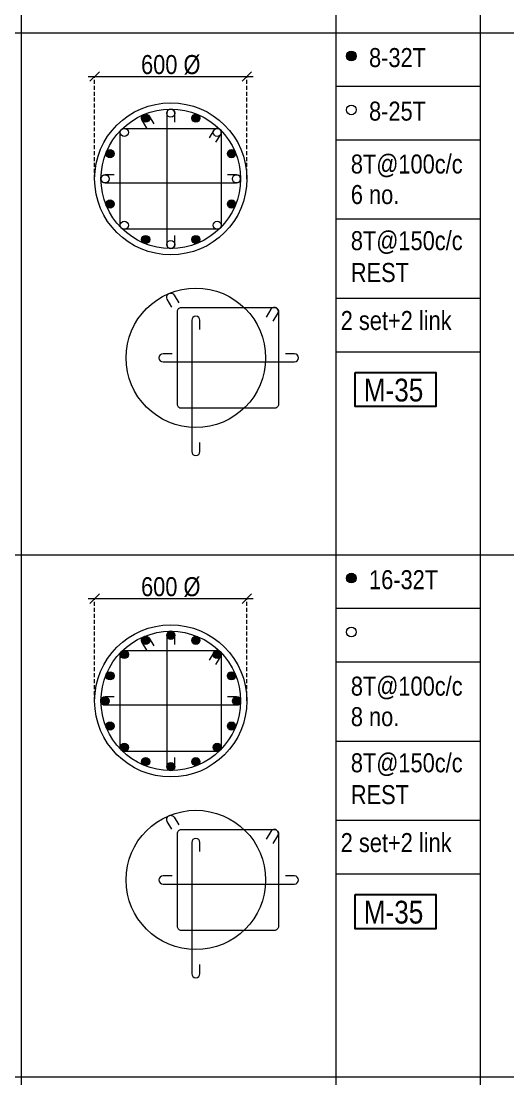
# Model space of a CAD drawing. Header units: millimetres. Extents: x 1112055 to 3390982, y -148532 to 766891.
# Drawn here: x 2164915 to 2172587, y 163087 to 179780 of the extents above; entities that cross this region are included whole.
import ezdxf
from ezdxf.enums import TextEntityAlignment as Align

# ---------------------------------------------------------------- set-up
doc = ezdxf.new("R2010")
doc.units = ezdxf.units.MM
doc.header["$PDMODE"] = 35
doc.header["$PDSIZE"] = -25
doc.linetypes.add('DASHED2', pattern=[0.375, 0.25, -0.125])
doc.linetypes.add('Hidden', pattern=[9.525, 6.35, -3.175])
for name, color, linetype, lineweight in [('B COL. SIZE DIM', 220, 'Continuous', 25), ('B COLSCH', 204, 'Continuous', 20), ('B COLUMN', 1, 'Hidden', 9), ('B STEEL', 34, 'Continuous', 15)]:
    doc.layers.add(name, color=color, linetype=linetype, lineweight=lineweight)
doc.layers.add('B TEXT', color=7, linetype='Continuous')
doc.styles.add('dim inside', font='romans.shx', dxfattribs={"width": 0.8, "height": 125})
doc.styles.add('SWINC', font='swissc.ttf')
doc.dimstyles.new('dim inside', dxfattribs={"dimtxt": 125, "dimasz": 100, "dimexe": 0, "dimexo": 0, "dimgap": 10, "dimtad": 0, "dimdec": 0, "dimzin": 0, "dimdsep": 46, "dimtxsty": 'dim inside', "dimblk": 'SMALL', "dimcen": 0.09, "dimadec": 0, "dimazin": 0, "dimtfac": 1, "dimtdec": 0, "dimtofl": 0, "dimtmove": 0, "dimatfit": 3, "dimfxl": 1, "dimtolj": 1, "dimtzin": 0, "dimarcsym": 2})

# ---------------------------------------------------------------- blocks, each defined once
blk = doc.blocks.new('_Oblique')
at = {"color": 0, "linetype": 'ByBlock', "lineweight": -2}
blk.add_line((-0.5, -0.5), (0.5, 0.5), dxfattribs=at)
blk = doc.blocks.new('*D448')
at = {"layer": 'B COL. SIZE DIM', "color": 250, "lineweight": 9, "ltscale": 250, "transparency": 16777216}
blk.add_line((2165973, 170666), (2168573, 170666), dxfattribs=at)
at = {"layer": 'B COL. SIZE DIM', "color": 250, "linetype": 'DASHED2', "lineweight": 9, "ltscale": 250, "transparency": 16777216}
for p, q in [((2166073, 169051), (2166073, 170666)), ((2168473, 169051), (2168473, 170666))]:
    blk.add_line(p, q, dxfattribs=at)
at = {"layer": 'Defpoints', "color": 0, "ltscale": 250, "transparency": 16777216}
for p in [(2168473, 170666), (2166073, 169051), (2168473, 169051)]:
    blk.add_point(p, dxfattribs=at)
at = {"layer": 'B COL. SIZE DIM', "color": 250, "lineweight": 9, "ltscale": 250, "transparency": 16777216, "xscale": 150, "yscale": 150, "zscale": 150, "rotation": 180}
blk.add_blockref('_Oblique', (2166073, 170666), dxfattribs=at)
at = {"layer": 'B COL. SIZE DIM', "color": 250, "lineweight": 9, "ltscale": 250, "transparency": 16777216, "xscale": 150, "yscale": 150, "zscale": 150}
blk.add_blockref('_Oblique', (2168473, 170666), dxfattribs=at)
at = {"layer": 'B COL. SIZE DIM', "color": 6, "ltscale": 250, "transparency": 16777216, "insert": (2167273, 170849), "char_height": 300, "attachment_point": 5, "style": 'SWINC'}
blk.add_mtext('\\A1;600 %%C', dxfattribs=at)
blk = doc.blocks.new('*D449')
at = {"layer": 'B COL. SIZE DIM', "color": 250, "lineweight": 9, "ltscale": 250, "transparency": 16777216}
blk.add_line((2165973, 178906), (2168573, 178906), dxfattribs=at)
at = {"layer": 'B COL. SIZE DIM', "color": 250, "linetype": 'DASHED2', "lineweight": 9, "ltscale": 250, "transparency": 16777216}
for p, q in [((2166073, 177291), (2166073, 178906)), ((2168473, 177291), (2168473, 178906))]:
    blk.add_line(p, q, dxfattribs=at)
at = {"layer": 'Defpoints', "color": 0, "ltscale": 250, "transparency": 16777216}
for p in [(2168473, 178906), (2166073, 177291), (2168473, 177291)]:
    blk.add_point(p, dxfattribs=at)
at = {"layer": 'B COL. SIZE DIM', "color": 250, "lineweight": 9, "ltscale": 250, "transparency": 16777216, "xscale": 150, "yscale": 150, "zscale": 150, "rotation": 180}
blk.add_blockref('_Oblique', (2166073, 178906), dxfattribs=at)
at = {"layer": 'B COL. SIZE DIM', "color": 250, "lineweight": 9, "ltscale": 250, "transparency": 16777216, "xscale": 150, "yscale": 150, "zscale": 150}
blk.add_blockref('_Oblique', (2168473, 178906), dxfattribs=at)
at = {"layer": 'B COL. SIZE DIM', "color": 6, "ltscale": 250, "transparency": 16777216, "insert": (2167273, 179089), "char_height": 300, "attachment_point": 5, "style": 'SWINC'}
blk.add_mtext('\\A1;600 %%C', dxfattribs=at)

msp = doc.modelspace()

# ---------------------------------------------------------------- hatches: boundary and pattern name
at = {"layer": 'B STEEL', "lineweight": 9, "ltscale": 0.5}
h = msp.add_hatch(color=34, dxfattribs=at)
edge = h.paths.add_edge_path()
edge.add_arc((2170120.4, 179229.5), 76.8, 0, 360)
at = {"layer": 'B STEEL', "lineweight": 30}
h = msp.add_hatch(color=34, dxfattribs=at)
edge = h.paths.add_edge_path()
edge.add_arc((2166876.7, 178248.3), 64, -180, 180, ccw=False)
h = msp.add_hatch(color=34, dxfattribs=at)
edge = h.paths.add_edge_path()
edge.add_arc((2167669.6, 178248.3), 64, 0, 360)
h = msp.add_hatch(color=34, dxfattribs=at)
edge = h.paths.add_edge_path()
edge.add_arc((2166316, 177687.6), 64, -180, 180, ccw=False)
h = msp.add_hatch(color=34, dxfattribs=at)
edge = h.paths.add_edge_path()
edge.add_arc((2168230.2, 177687.6), 64, 0, 360)
h = msp.add_hatch(color=34, dxfattribs=at)
edge = h.paths.add_edge_path()
edge.add_arc((2166316, 176894.7), 64, 180, 540)
h = msp.add_hatch(color=34, dxfattribs=at)
edge = h.paths.add_edge_path()
edge.add_arc((2168230.2, 176894.7), 64, 0, 360, ccw=False)
h = msp.add_hatch(color=34, dxfattribs=at)
edge = h.paths.add_edge_path()
edge.add_arc((2166876.7, 176334), 64, 180, 540)
h = msp.add_hatch(color=34, dxfattribs=at)
edge = h.paths.add_edge_path()
edge.add_arc((2167669.6, 176334), 64, 0, 360, ccw=False)
at = {"layer": 'B STEEL', "lineweight": 9, "ltscale": 0.5}
h = msp.add_hatch(color=34, dxfattribs=at)
edge = h.paths.add_edge_path()
edge.add_arc((2170120.4, 170989.6), 76.8, 0, 360)
at = {"layer": 'B STEEL', "lineweight": 30}
h = msp.add_hatch(color=34, dxfattribs=at)
edge = h.paths.add_edge_path()
edge.add_arc((2167273.1, 170087.3), 64, 0, 360)
h = msp.add_hatch(color=34, dxfattribs=at)
edge = h.paths.add_edge_path()
edge.add_arc((2166876.7, 170008.4), 64, -180, 180, ccw=False)
h = msp.add_hatch(color=34, dxfattribs=at)
edge = h.paths.add_edge_path()
edge.add_arc((2167669.6, 170008.4), 64, 0, 360)
h = msp.add_hatch(color=34, dxfattribs=at)
edge = h.paths.add_edge_path()
edge.add_arc((2166540.6, 169783.8), 64, -180, 180, ccw=False)
h = msp.add_hatch(color=34, dxfattribs=at)
edge = h.paths.add_edge_path()
edge.add_arc((2168005.7, 169783.8), 64, 0, 360)
h = msp.add_hatch(color=34, dxfattribs=at)
edge = h.paths.add_edge_path()
edge.add_arc((2166316, 169447.7), 64, -180, 180, ccw=False)
h = msp.add_hatch(color=34, dxfattribs=at)
edge = h.paths.add_edge_path()
edge.add_arc((2168230.2, 169447.7), 64, 0, 360)
h = msp.add_hatch(color=34, dxfattribs=at)
edge = h.paths.add_edge_path()
edge.add_arc((2166237.1, 169051.3), 64, 0, 360, ccw=False)
h = msp.add_hatch(color=34, dxfattribs=at)
edge = h.paths.add_edge_path()
edge.add_arc((2168309.1, 169051.3), 64, 0, 360, ccw=False)
h = msp.add_hatch(color=34, dxfattribs=at)
edge = h.paths.add_edge_path()
edge.add_arc((2166316, 168654.8), 64, 180, 540)
h = msp.add_hatch(color=34, dxfattribs=at)
edge = h.paths.add_edge_path()
edge.add_arc((2168230.2, 168654.8), 64, 0, 360, ccw=False)
h = msp.add_hatch(color=34, dxfattribs=at)
edge = h.paths.add_edge_path()
edge.add_arc((2166540.6, 168318.7), 64, 180, 540)
h = msp.add_hatch(color=34, dxfattribs=at)
edge = h.paths.add_edge_path()
edge.add_arc((2168005.7, 168318.7), 64, 0, 360, ccw=False)
h = msp.add_hatch(color=34, dxfattribs=at)
edge = h.paths.add_edge_path()
edge.add_arc((2166876.7, 168094.2), 64, 180, 540)
h = msp.add_hatch(color=34, dxfattribs=at)
edge = h.paths.add_edge_path()
edge.add_arc((2167669.6, 168094.2), 64, 0, 360, ccw=False)
h = msp.add_hatch(color=34, dxfattribs=at)
edge = h.paths.add_edge_path()
edge.add_arc((2167273.1, 168015.3), 64, 0, 360, ccw=False)

# ---------------------------------------------------------------- linework, layer by layer
at = {"layer": 'B COLSCH', "color": 250, "lineweight": 0}
for p, q in [((2164915, 196077.4), (2164915, 139385.8)), ((2169874.2, 196077.4), (2169874.2, 146638.4)), ((2172148.5, 196077.4), (2172148.5, 139385.8)), ((2087919, 179597.8), (2215549.8, 179597.8)), ((2169874.2, 178752.8), (2172148.5, 178752.8)), ((2169874.2, 177907.8), (2172148.5, 177907.8)), ((2169874.2, 176658), (2172148.5, 176658)), ((2169874.2, 175408.2), (2172148.5, 175408.2)), ((2169874.2, 174563.2), (2172148.5, 174563.2)), ((2087919, 171357.9), (2215549.8, 171357.9)), ((2169874.2, 170512.9), (2172148.5, 170512.9)), ((2169874.2, 169667.9), (2172148.5, 169667.9)), ((2169874.2, 168418.2), (2172148.5, 168418.2)), ((2169874.2, 167168.4), (2172148.5, 167168.4)), ((2169874.2, 166323.4), (2172148.5, 166323.4)), ((2087919, 163118.1), (2215549.8, 163118.1))]:
    msp.add_line(p, q, dxfattribs=at)
at = {"layer": 'B COLUMN', "color": 1, "linetype": 'ByBlock', "lineweight": 20}
for centre in [(2167273.1, 177291.1), (2167273.1, 169051.3)]:
    msp.add_circle(centre, 1200, dxfattribs=at)
at = {"layer": 'B STEEL', "color": 34, "lineweight": 9, "ltscale": 0.5}
for points in [[(2166896.9, 178093.2), (2166822.1, 178214.7, -1), (2166931.2, 178281.8), (2167005.9, 178160.3)], [(2167337.1, 178184.5), (2167337.1, 178327.1, 1), (2167209.1, 178327.1), (2167209.1, 176255.2, 1), (2167337.1, 176255.2), (2167337.1, 176397.8)], [(2167985.4, 177868.7), (2168060.2, 177990.1, 1), (2167951.1, 178057.2), (2167876.4, 177935.8)], [(2166379.8, 177355.2), (2166237.1, 177355.2, 1), (2166237.1, 177227.1), (2168309.1, 177227.1, 1), (2168309.1, 177355.2), (2168166.4, 177355.2)], [(2167292.5, 175268), (2167217.7, 175389.5, -1), (2167326.7, 175456.6), (2167401.5, 175335.2)], [(2167732.7, 174915.8), (2167732.7, 175058.4, 1), (2167604.6, 175058.4), (2167604.6, 172986.5, 1), (2167732.7, 172986.5), (2167732.7, 173129.1)], [(2168886.3, 175043.5), (2168961, 175165, 1), (2168852, 175232.1), (2168777.2, 175110.6)], [(2167293.6, 174530), (2167151, 174530, 1), (2167151, 174401.9), (2169222.9, 174401.9, 1), (2169222.9, 174530), (2169080.3, 174530)], [(2167337.1, 169944.6), (2167337.1, 170087.3, 1), (2167209.1, 170087.3), (2167209.1, 168015.3, 1), (2167337.1, 168015.3), (2167337.1, 168158)], [(2166896.9, 169853.4), (2166822.1, 169974.9, -1), (2166931.2, 170042), (2167005.9, 169920.5)], [(2167985.4, 169628.8), (2168060.2, 169750.3, 1), (2167951.1, 169817.4), (2167876.4, 169695.9)], [(2166379.8, 169115.3), (2166237.1, 169115.3, 1), (2166237.1, 168987.3), (2168309.1, 168987.3, 1), (2168309.1, 169115.3), (2168166.4, 169115.3)], [(2167292.5, 167028.2), (2167217.7, 167149.7, -1), (2167326.7, 167216.8), (2167401.5, 167095.3)], [(2168886.3, 166803.6), (2168961, 166925.1, 1), (2168852, 166992.2), (2168777.2, 166870.7)], [(2167732.7, 166675.9), (2167732.7, 166818.6, 1), (2167604.6, 166818.6), (2167604.6, 164746.6, 1), (2167732.7, 164746.6), (2167732.7, 164889.3)], [(2167293.6, 166290.1), (2167151, 166290.1, 1), (2167151, 166162.1), (2169222.9, 166162.1, 1), (2169222.9, 166290.1), (2169080.3, 166290.1)]]:
    msp.add_lwpolyline(points, format="xyb", dxfattribs=at)
for points in [[(2166540.6, 178087.7), (2168005.7, 178087.7, -0.4142136), (2168069.7, 178023.7), (2168069.7, 176558.6, -0.4142136), (2168005.7, 176494.6), (2166540.6, 176494.6, -0.4142136), (2166476.5, 176558.6), (2166476.5, 178023.7, -0.4142136)], [(2167441.4, 175262.5), (2168906.5, 175262.5, -0.4142136), (2168970.5, 175198.5), (2168970.5, 173733.4, -0.4142136), (2168906.5, 173669.4), (2167441.4, 173669.4, -0.4142136), (2167377.4, 173733.4), (2167377.4, 175198.5, -0.4142136)], [(2166540.6, 169847.9), (2168005.7, 169847.9, -0.4142136), (2168069.7, 169783.8), (2168069.7, 168318.7, -0.4142136), (2168005.7, 168254.7), (2166540.6, 168254.7, -0.4142136), (2166476.5, 168318.7), (2166476.5, 169783.8, -0.4142136)], [(2167441.4, 167022.7), (2168906.5, 167022.7, -0.4142136), (2168970.5, 166958.7), (2168970.5, 165493.6, -0.4142136), (2168906.5, 165429.5), (2167441.4, 165429.5, -0.4142136), (2167377.4, 165493.6), (2167377.4, 166958.7, -0.4142136)]]:
    msp.add_lwpolyline(points, format="xyb", close=True, dxfattribs=at)
for centre, radius in [((2170120.4, 179229.5), 76.8), ((2170120.4, 178379.2), 76.8), ((2167273.1, 177291.1), 1100), ((2166876.7, 178248.3), 64), ((2167273.1, 178327.1), 64), ((2167669.6, 178248.3), 64), ((2166540.6, 178023.7), 64), ((2168005.7, 178023.7), 64), ((2166316, 177687.6), 64), ((2168230.2, 177687.6), 64), ((2166237.1, 177291.1), 64), ((2168309.1, 177291.1), 64), ((2166316, 176894.7), 64), ((2168230.2, 176894.7), 64), ((2166540.6, 176558.6), 64), ((2168005.7, 176558.6), 64), ((2166876.7, 176334), 64), ((2167273.1, 176255.2), 64), ((2167669.6, 176334), 64), ((2167668.7, 174466), 1100), ((2170120.4, 170989.6), 76.8), ((2167273.1, 169051.3), 1100), ((2167273.1, 170087.3), 64), ((2170120.4, 170139.3), 76.8), ((2166876.7, 170008.4), 64), ((2167669.6, 170008.4), 64), ((2166540.6, 169783.8), 64), ((2168005.7, 169783.8), 64), ((2166316, 169447.7), 64), ((2168230.2, 169447.7), 64), ((2166237.1, 169051.3), 64), ((2168309.1, 169051.3), 64), ((2166316, 168654.8), 64), ((2168230.2, 168654.8), 64), ((2166540.6, 168318.7), 64), ((2168005.7, 168318.7), 64), ((2166876.7, 168094.2), 64), ((2167669.6, 168094.2), 64), ((2167273.1, 168015.3), 64), ((2167668.7, 166226.1), 1100)]:
    msp.add_circle(centre, radius, dxfattribs=at)
at = {"layer": 'B TEXT', "color": 1}
for points in [[(2170177.8, 174234.2), (2171452.4, 174234.2), (2171452.4, 173696.2), (2170177.8, 173696.2)], [(2170177.8, 165994.4), (2171452.4, 165994.4), (2171452.4, 165456.4), (2170177.8, 165456.4)]]:
    msp.add_lwpolyline(points, close=True, dxfattribs=at)

# ---------------------------------------------------------------- texts
at = {"layer": 'B TEXT', "style": 'SWINC'}
for s, p in [('8-32T', (2170399, 179054.9)), ('8-25T', (2170399, 178209.9)), ('8T@100c/c', (2170112, 177375.1)), ('6 no.', (2170112, 176893.3)), ('8T@150c/c', (2170112, 176165.2)), ('REST', (2170112, 175662.8)), ('2 set+2 link', (2169952.4, 174905.7)), ('16-32T', (2170399, 170815)), ('8T@100c/c', (2170112, 169135.2)), ('8 no.', (2170112, 168653.4)), ('8T@150c/c', (2170112, 167925.3)), ('REST', (2170112, 167422.9)), ('2 set+2 link', (2169952.4, 166665.9))]:
    msp.add_text(s, height=300, dxfattribs=at).set_placement(p)
at = {"layer": 'B TEXT', "color": 1, "style": 'SWINC'}
for p in [(2170315.2, 173669.7), (2170315.2, 165429.8)]:
    msp.add_text('M-35', height=360, dxfattribs=at).set_placement(p, align=Align.BOTTOM_LEFT)

# ---------------------------------------------------------------- dimensions: what is measured, and where the dimension line sits
at = {"layer": 'B COL. SIZE DIM', "color": 250, "ltscale": 250}
for base, p1, p2, picture, middle in [((2168473.1, 178905.5), (2166073.1, 177291.1), (2168473.1, 177291.1), '*D449', (2167273.1, 179088.9)), ((2168473.1, 170665.7), (2166073.1, 169051.3), (2168473.1, 169051.3), '*D448', (2167273.1, 170849.1))]:
    dim = msp.add_linear_dim(base=base, p1=p1, p2=p2, text='<> %%C', dimstyle='dim inside', override={"dimtxt": 300, "dimasz": 150, "dimgap": 25, "dimtad": 3, "dimlfac": 0.25, "dimtxsty": 'SWINC', "dimblk1": 'Oblique', "dimblk2": 'Oblique', "dimsah": 1, "dimdle": 100, "dimclrd": 250, "dimclre": 250, "dimclrt": 6, "dimfxl": 1000, "dimlwd": 9, "dimlwe": 9}, dxfattribs=at)
    dim.commit()
    dim.dimension.update_dxf_attribs({"geometry": picture, "text_midpoint": middle})

doc.saveas('drawing.dxf')
